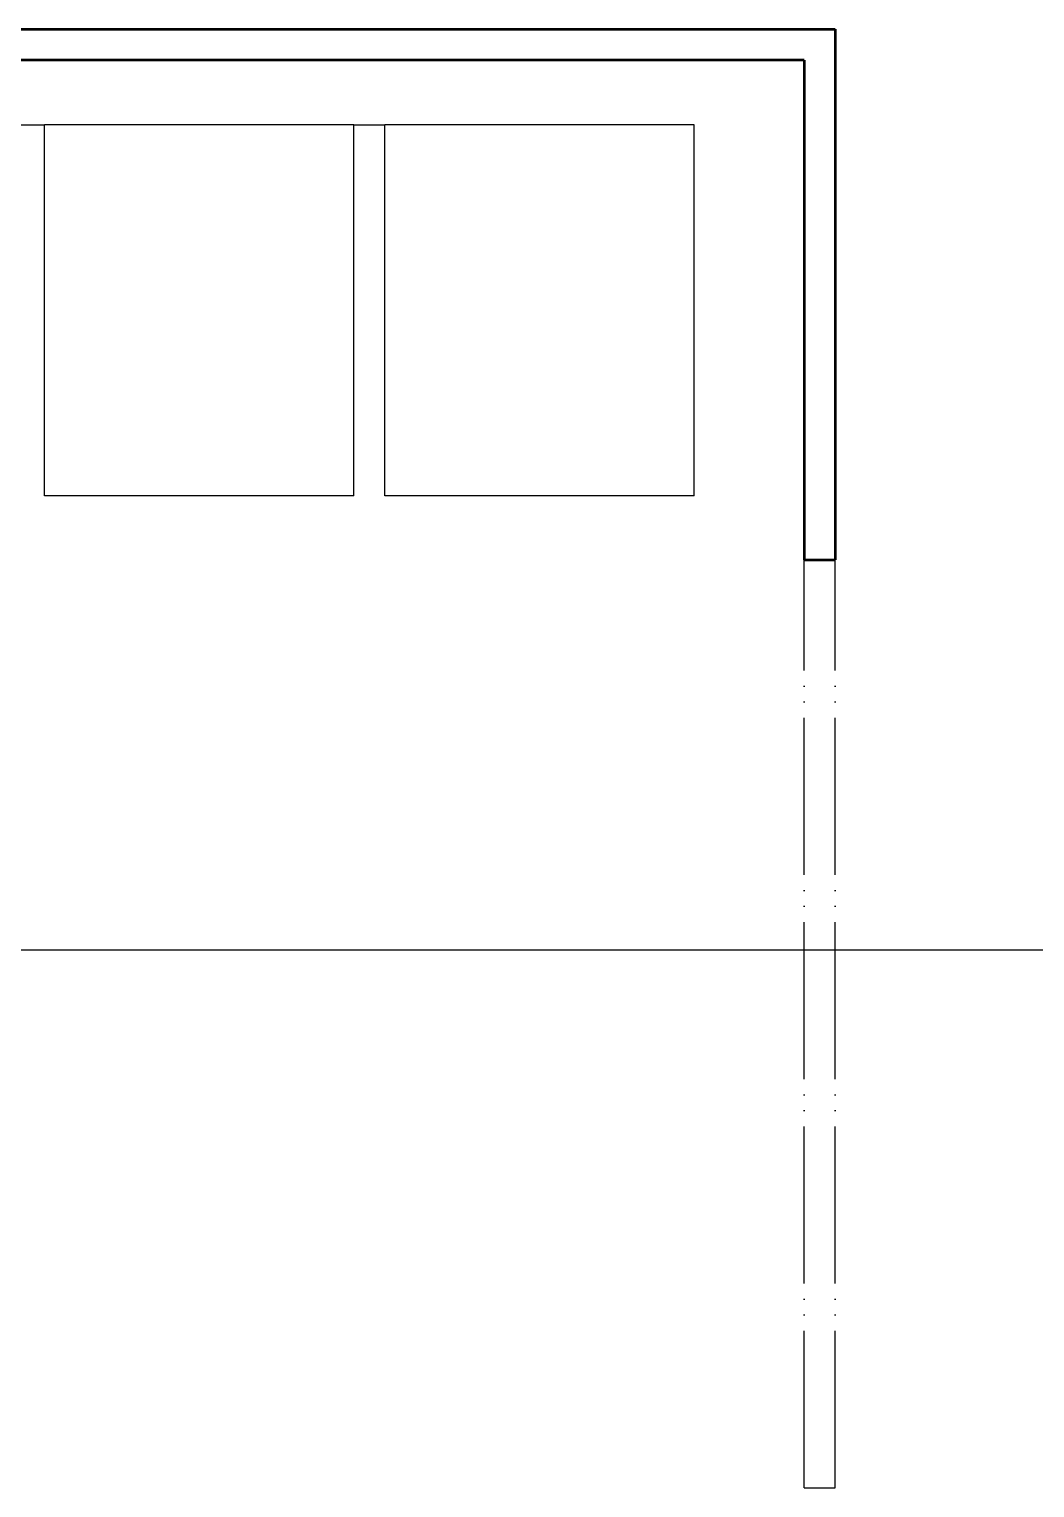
# Model space of a CAD drawing. Header units: millimetres. Extents: x 44692 to 172587, y -26854 to 14445.
# Drawn here: x 163407 to 166659, y 5060 to 9775 of the extents above; entities that cross this region are included whole.
import ezdxf

# ---------------------------------------------------------------- set-up
doc = ezdxf.new("R2010")
doc.units = ezdxf.units.MM
doc.header["$LTSCALE"] = 100
doc.linetypes.add('DASHEDX2', pattern=[3.048, 2.54, -0.508])
doc.linetypes.add('DIVIDEX2', pattern=[6.604, 5.08, -0.508, 0, -0.508, 0, -0.508])
for name, color, linetype in [('Area proceso', 90, 'DASHEDX2'), ('Flujo linea A', 4, 'Continuous'), ('Mesas-estantes', 230, 'Continuous'), ('Puertas', 43, 'DIVIDEX2')]:
    doc.layers.add(name, color=color, linetype=linetype)
doc.layers.add('Paredes', color=7, linetype='Continuous', lineweight=50)

msp = doc.modelspace()

# ---------------------------------------------------------------- linework, layer by layer
at = {"layer": 'Area proceso'}
for p, q in [((163357.393, 9465.577), (163457.393, 9465.577)), ((164457.393, 9465.577), (164557.393, 9465.577))]:
    msp.add_line(p, q, dxfattribs=at)
at = {"layer": 'Flujo linea A'}
msp.add_line((160657.393, 6798.963), (166776.389, 6798.963), dxfattribs=at)
at = {"layer": 'Mesas-estantes'}
for p, q in [((163957.393, 9465.577), (163457.393, 9465.577)), ((163457.393, 8266.954), (163457.393, 9465.577)), ((164457.393, 9465.577), (163957.393, 9465.577)), ((164457.393, 8266.954), (164457.393, 9465.577)), ((165057.393, 9465.577), (164557.393, 9465.577)), ((164557.393, 8266.954), (164557.393, 9465.577)), ((165557.393, 9465.577), (165057.393, 9465.577)), ((165557.393, 8266.954), (165557.393, 9465.577)), ((163957.393, 8266.954), (163457.393, 8266.954)), ((164457.393, 8266.954), (163957.393, 8266.954)), ((165057.393, 8266.954), (164557.393, 8266.954)), ((165557.393, 8266.954), (165057.393, 8266.954))]:
    msp.add_line(p, q, dxfattribs=at)
at = {"layer": 'Paredes'}
for p, q in [((148411.465, 9775.327), (166013.246, 9775.327)), ((166013.246, 9775.327), (166013.246, 8059.659)), ((165913.246, 9675.327), (148511.465, 9675.327)), ((165913.246, 9675.327), (165913.246, 8059.659)), ((165913.246, 8059.659), (166013.246, 8059.659))]:
    msp.add_line(p, q, dxfattribs=at)
at = {"layer": 'Puertas'}
for p, q in [((165913.246, 8059.659), (166013.246, 8059.659)), ((165913.246, 5059.659), (165913.246, 8059.659)), ((166013.246, 5059.659), (166013.246, 8059.659)), ((165913.246, 5059.659), (166013.246, 5059.659))]:
    msp.add_line(p, q, dxfattribs=at)

doc.saveas('drawing.dxf')
